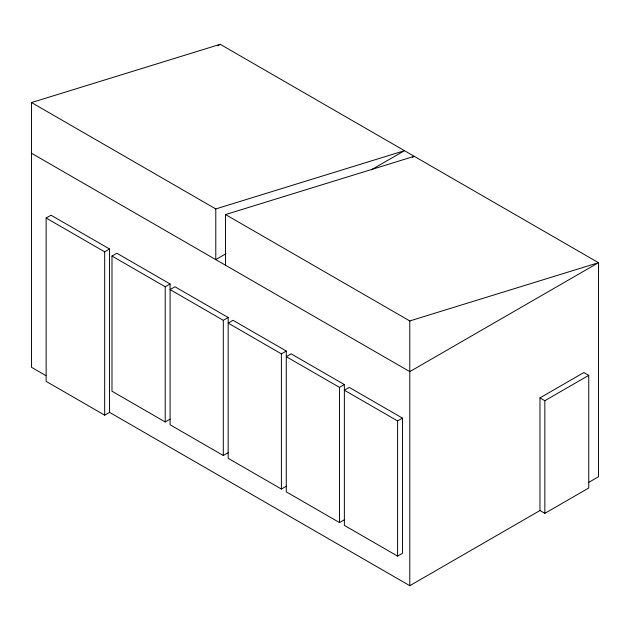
<?xml version="1.0" encoding="UTF-8"?>
<svg xmlns="http://www.w3.org/2000/svg" width="630" height="630" viewBox="0 0 630 630"><rect width="100%" height="100%" fill="white"/><g stroke="black" fill="none" stroke-linecap="round" stroke-linejoin="round"><path stroke-width="0.94" d="M588.743 482.375L598.5 476.745L598.484 262.694L220.216 44.305L31.531 102.556L31.5 367.29L45.919 375.622M217.665 45.777L220.216 44.305M109.549 412.351L104.674 415.17L46.132 381.378L46.132 218.027L51.014 215.208L109.549 249.007L109.549 412.351L409.784 585.695L539.965 510.536L544.84 513.356L588.743 488.006L588.743 375.354L583.868 372.535L539.965 397.884L539.965 510.536M46.132 218.027L104.674 251.819L109.549 249.007M170.084 419.139L165.21 421.958L111.99 391.23L111.99 256.048L116.865 253.228L170.084 283.957L170.084 424.77L223.303 455.498L228.178 452.679M111.99 256.048L165.21 286.768L170.084 283.957M225.981 253.732L215.783 259.623L215.783 208.932L31.531 102.556M371.314 169.824L404.468 150.688L215.783 208.932M412.524 157.303L414.225 156.319L225.532 214.562L225.532 265.254M228.178 317.496L174.967 286.768L170.084 289.587L223.303 320.316L228.178 317.496L228.178 458.317L281.397 489.037L286.28 486.226M286.28 351.036L233.061 320.316L228.178 323.127L281.397 353.855L286.28 351.036L286.28 491.857L339.499 522.585L344.374 519.766M344.374 384.576L291.155 353.855L286.28 356.667L339.499 387.395L344.374 384.576L344.374 525.396L397.593 556.125L402.468 553.305L402.468 418.123L349.248 387.395L344.374 390.214L397.593 420.934L402.468 418.123M539.965 397.884L544.84 400.704L588.743 375.354M225.532 214.562L409.784 320.938L598.484 262.694L409.784 371.629L31.531 153.248M544.84 400.704L544.84 513.356M409.784 320.938L409.784 585.695M397.593 420.934L397.593 556.125M339.499 387.395L339.499 522.585M281.397 353.855L281.397 489.037M223.303 320.316L223.303 455.498M165.21 286.768L165.21 421.958M104.674 251.819L104.674 415.17"/></g></svg>
